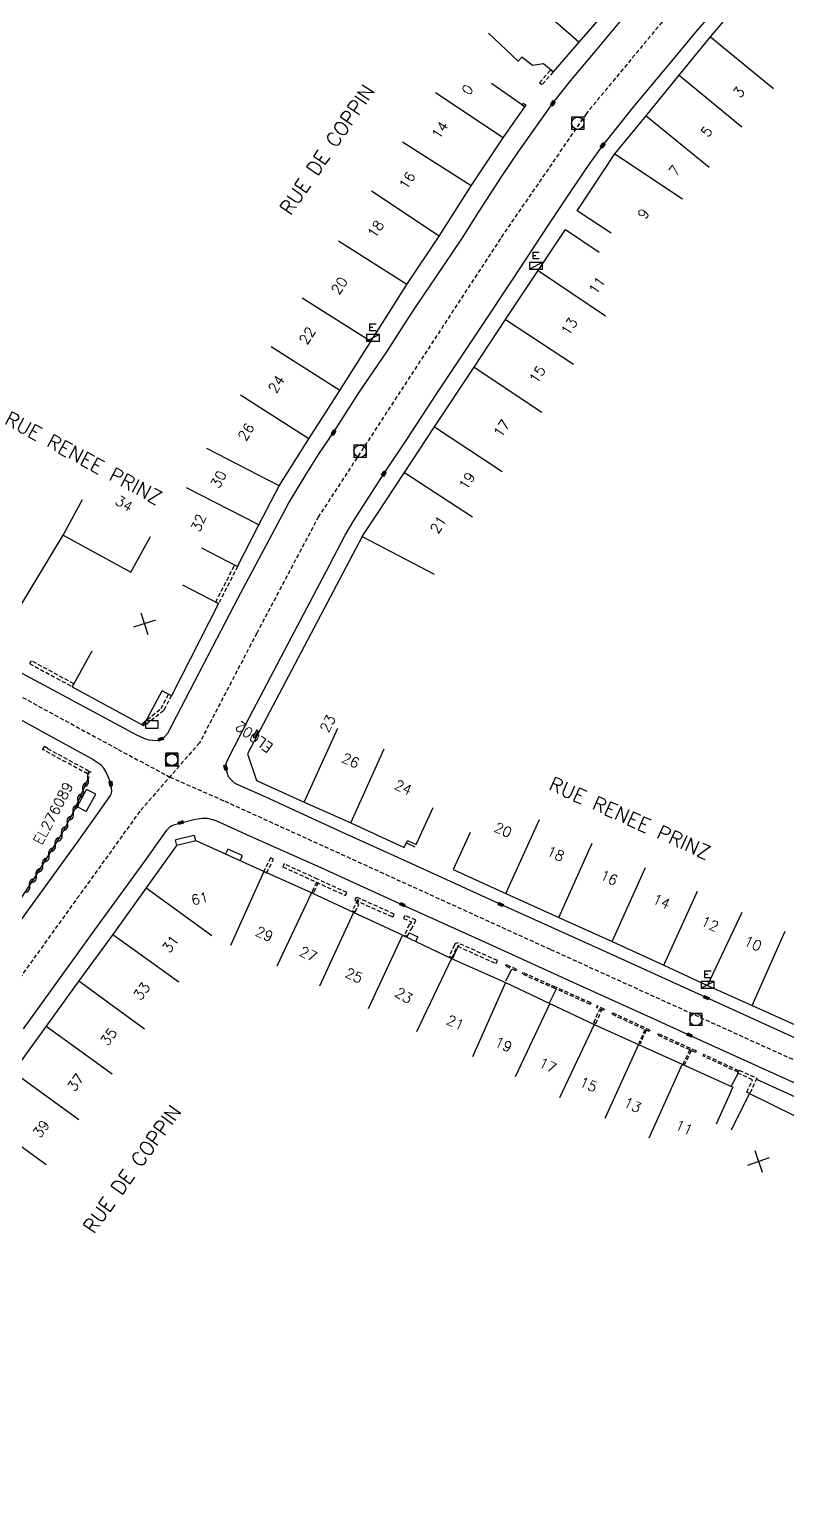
# Model space of a CAD drawing. Header units: millimetres. Extents: x 185000 to 186002, y 127000 to 128000.
# Drawn here: x 185526.4 to 185619.6, y 127275.1 to 127455.2 of the extents above; entities that cross this region are included whole.
import ezdxf
from ezdxf.enums import TextEntityAlignment as Align

# ---------------------------------------------------------------- set-up
doc = ezdxf.new("R2010")
doc.units = ezdxf.units.MM
doc.linetypes.add('DASHED', pattern=[0.75, 0.5, -0.25])
doc.layers.get('0').update_dxf_attribs({"linetype": 'CONTINUOUS'})
for name, color, linetype in [('W0001', 6, 'DASHED'), ('W0008', 7, 'CONTINUOUS'), ('W0100', 7, 'CONTINUOUS'), ('W0105', 7, 'CONTINUOUS'), ('W0112', 1, 'DASHED'), ('W0310', 3, 'CONTINUOUS'), ('W0322', 7, 'CONTINUOUS'), ('W0400', 7, 'CONTINUOUS'), ('W0420', 7, 'CONTINUOUS'), ('W0430', 7, 'CONTINUOUS'), ('W0984', 7, 'CONTINUOUS'), ('W0989', 7, 'CONTINUOUS'), ('W0991', 7, 'CONTINUOUS'), ('W1102', 7, 'CONTINUOUS'), ('W1471', 7, 'CONTINUOUS')]:
    doc.layers.add(name, color=color, linetype=linetype)
doc.styles.get("Standard").update_dxf_attribs({"font": 'romans.shx', "width": 0.85})

# ---------------------------------------------------------------- blocks, each defined once
blk = doc.blocks.new('T400')
for p, q in [((-0.15, 0.3), (0.15, 0.3)), ((-0.15, -0.25), (-0.15, 0.3)), ((-0.15, 0.15), (0.15, 0.15)), ((-0.15, 0), (0.15, 0)), ((0.15, 0.3), (0.15, -0.25)), ((-0.15, -0.15), (0.15, -0.15)), ((-0.15, -0.25), (-0.15, -0.3)), ((-0.15, -0.3), (0.15, -0.3)), ((0.15, -0.3), (0.15, -0.25))]:
    blk.add_line(p, q)
blk = doc.blocks.new('T420')
for p, q in [((0.75, 0.75), (-0.75, 0.75)), ((-0.75, 0.75), (-0.75, -0.75)), ((0.75, 0.75), (0.75, -0.75)), ((0.75, -0.75), (-0.75, -0.75))]:
    blk.add_line(p, q)
blk.add_ellipse((0, 0), major_axis=(-0.53, 0.53), ratio=1, start_param=3.926991, end_param=10.210176)
blk = doc.blocks.new('T430')
at = {"flags": 128}
for points in [[(-0.4, 2.1), (0.4, 2.1)], [(-0.4, 2.1), (-0.4, 1.3)], [(0.8, 0.8), (-0.8, 0.8)], [(-0.8, 0.8), (-0.8, 0)], [(0.8, 0.8), (-0.8, 0)], [(-0.8, 0), (0.8, 0)], [(-0.4, 1.7), (0, 1.7)], [(-0.4, 1.3), (0.4, 1.3)], [(0.8, 0), (0.8, 0.8)]]:
    blk.add_lwpolyline(points, dxfattribs=at)
blk = doc.blocks.new('t991o')
at = {"color": 0, "linetype": 'Continuous'}
for p, q in [((-1, 1), (1, -1)), ((-1, -1), (1, 1))]:
    blk.add_line(p, q, dxfattribs=at)
blk = doc.blocks.new('t310o')
at = {"color": 0, "linetype": 'Continuous'}
for centre, start, end in [((-0.5, 0.38), 216.8699, 323.1304), ((0.5, -0.37), 36.8699, 143.1303)]:
    blk.add_arc(centre, 0.625, start, end, dxfattribs=at)
blk = doc.blocks.new('T1471')
at = {"color": 0, "linetype": 'Continuous', "flags": 128}
blk.add_lwpolyline([(-0.75, -0.5), (-0.75, 0.5), (0.75, 0.5), (0.75, -0.5), (-0.75, -0.5)], dxfattribs=at)

msp = doc.modelspace()

# ---------------------------------------------------------------- linework, layer by layer
at = {"layer": 'W0001'}
for points in [[(185605.71, 127457.85), (185594.96, 127444.85), (185584.37, 127429.45), (185561.98, 127395.22), (185554.38, 127380.88), (185547.34, 127367.38), (185539.99, 127358.96), (185532.5, 127348.56), (185514.45, 127323.51), (185493.11, 127293.94), (185479.39, 127275.06)], [(185425.13, 127429.45), (185432.62, 127423.54), (185458.34, 127409.52), (185487.52, 127393.66), (185515.34, 127378.53), (185522.25, 127374.77), (185537.33, 127366.56), (185543.67, 127363.17), (185550.44, 127360.2), (185590.54, 127341.95), (185626.59, 127325.59)]]:
    msp.add_lwpolyline(points, dxfattribs=at)
at = {"layer": 'W0008'}
msp.add_line((185624.8, 127321.86), (185615.93, 127325.92), dxfattribs=at)
msp.add_lwpolyline([(185608.66, 127455.11), (185623.96, 127472.61, -0.311434), (185627.64, 127473.43, -0.065692), (185629.42, 127472.36), (185629.42, 127472.36), (185634.81, 127467.74, -0.000222), (185670.15, 127437.5, -0.000265), (185676.66, 127431.99, -0.000265)], format="xyb", dxfattribs=at)
for points in [[(185525.44, 127375.94), (185534.76, 127370.95), (185539.59, 127368.38), (185540.58, 127367.92), (185541.09, 127367.75), (185541.57, 127367.69), (185542.09, 127367.68), (185542.56, 127367.84), (185542.98, 127368.08), (185543.43, 127368.56), (185547.86, 127377.09), (185552.1, 127385.22), (185555.89, 127392.38), (185558.3, 127396.85), (185560.41, 127400.38), (185562.08, 127403), (185563.83, 127405.58), (185567.01, 127410.58), (185570.39, 127415.53), (185572.96, 127419.5), (185574.11, 127421.28), (185576.48, 127424.76), (185579.63, 127429.43), (185581.71, 127432.76), (185584.59, 127437.19), (185586.64, 127440.22), (185588.95, 127443.45), (185590.84, 127446.11), (185593.23, 127449.13), (185595.88, 127452.28), (185600.38, 127457.7)], [(185621.69, 127330.58), (185609.73, 127336.01), (185596.55, 127342.02), (185584.41, 127347.47), (185573.02, 127352.69), (185564.85, 127356.38), (185555.48, 127360.67), (185551.72, 127362.37), (185551.3, 127362.73), (185550.92, 127363.18), (185550.79, 127363.62), (185550.6, 127364.16), (185550.55, 127364.35), (185550.57, 127364.66), (185550.72, 127365.16), (185553.5, 127370.53), (185558.22, 127379.51), (185562.93, 127388.48), (185565.28, 127392.96), (185566.32, 127394.75), (185567.79, 127397.05), (185570.01, 127400.49), (185572.86, 127404.73), (185576.56, 127410.38), (185581.96, 127418.49), (185585.87, 127424.39), (185590.36, 127431.2), (185592.89, 127435.01), (185595.38, 127438.71), (185596.97, 127440.92), (185600.83, 127445.74), (185605.26, 127451.03), (185608.66, 127455.11)], [(185536.46, 127361.94), (185536.41, 127362.35), (185536.25, 127362.83), (185535.84, 127363.76), (185535.56, 127364.25), (185535.21, 127364.64), (185533.98, 127365.44), (185527.91, 127368.77), (185521.71, 127372.16)], [(185536.45, 127361.94), (185536.5, 127361.42), (185536.47, 127361.13), (185536.35, 127360.91), (185535.97, 127360.37), (185532.25, 127355.16), (185525.38, 127345.61), (185517, 127333.96), (185509.46, 127323.47), (185503.73, 127315.42), (185500.06, 127310.4), (185494.91, 127303.24), (185491.17, 127298.09), (185486.13, 127291.24), (185479.47, 127282.06), (185475.63, 127276.79)], [(185525.68, 127332.19), (185534.46, 127344.35), (185540.73, 127352.97), (185543.33, 127356.62), (185543.66, 127357.02), (185543.88, 127357.16), (185544.16, 127357.28), (185545.04, 127357.55), (185546.65, 127357.95), (185547.69, 127358.1), (185548.27, 127358.09), (185549.21, 127357.87), (185549.78, 127357.62), (185553.55, 127355.9), (185561.9, 127352.18), (185572.33, 127347.45), (185582.94, 127342.63), (185593.76, 127337.71), (185603.26, 127333.39), (185607.65, 127331.41), (185616.61, 127327.33), (185625.49, 127323.31)]]:
    msp.add_lwpolyline(points, dxfattribs=at)
at = {"layer": 'W0100'}
for p, q in [((185530.53, 127392.96), (185532.92, 127397.35)), ((185554.56, 127368.83), (185554.11, 127367.99)), ((185554.37, 127368.97), (185554.56, 127368.83)), ((185532.25, 127359.51), (185533.43, 127361.65)), ((185533.37, 127358.92), (185532.25, 127359.51))]:
    msp.add_line(p, q, dxfattribs=at)
for points in [[(185599.99, 127468.12), (185603.77, 127464.85), (185600.5, 127461.09), (185597.35, 127457.44), (185594.02, 127453.64), (185590.88, 127449.96), (185589.69, 127450.95), (185588.32, 127450.76), (185587.01, 127451.78), (185586.57, 127451.31), (185582.92, 127454.73)], [(185598, 127430.11), (185593.83, 127432.87), (185598.48, 127439.88), (185602.31, 127444.58), (185606.39, 127449.55), (185610.26, 127454.27), (185619.25, 127464.91)], [(185547.57, 127391.37), (185552.02, 127389.09), (185554.64, 127394.2), (185557.13, 127399.01), (185560.81, 127404.8), (185564.6, 127410.75), (185568.42, 127416.77), (185572.87, 127423.78), (185576.83, 127429.73), (185580.78, 127435.96), (185584.71, 127441.85), (185587.4, 127445.67), (185583.3, 127448.55)], [(185567.37, 127392.78), (185569.17, 127395.5), (185572.57, 127400.67), (185576.25, 127406.27), (185581.14, 127413.63), (185585.01, 127419.5), (185589.01, 127425.51), (185592.39, 127430.58), (185596.55, 127427.8)], [(185515.51, 127391.63), (185513.22, 127387.18), (185514.19, 127386.68), (185514.01, 127386.35), (185518.85, 127383.75), (185523.5, 127381.24), (185530.53, 127392.96), (185538.89, 127388.4), (185541.29, 127392.79)], [(185567.37, 127392.79), (185560.64, 127380.02), (185553.23, 127366.01), (185554.34, 127362.76), (185560.23, 127360.09), (185565.97, 127357.52), (185572.54, 127354.49), (185572.92, 127355.36), (185574.01, 127354.87), (185576.09, 127359.41)], [(185545.24, 127386.81), (185549.69, 127384.53), (185543.88, 127373.18), (185542.74, 127373.77)], [(185534.06, 127378.68), (185531.67, 127374.29), (185540.42, 127369.52), (185542.74, 127373.77)], [(185554.37, 127368.97), (185553.92, 127368.13), (185554.11, 127367.99)], [(185533.37, 127358.92), (185534.55, 127361.05), (185533.43, 127361.65)], [(185572.31, 127343.7), (185566.29, 127346.49), (185561.13, 127348.92), (185555.25, 127351.55), (185546.94, 127355.32), (185544.49, 127354.73), (185540.75, 127349.52), (185536.65, 127343.78), (185532.48, 127338.07), (185528.46, 127332.49), (185524.38, 127326.86), (185520.37, 127321.33), (185516.43, 127315.93), (185512.51, 127310.56), (185508.62, 127305.14), (185504.64, 127299.78), (185504.76, 127299.71), (185504.64, 127299.53), (185508.83, 127296.8)], [(185580.64, 127356.33), (185578.56, 127351.78), (185585.04, 127348.82), (185591.58, 127345.89), (185598.13, 127342.92), (185604.51, 127340.02), (185609.89, 127337.49), (185615.38, 127335.06), (185621.84, 127332.12), (185628.2, 127329.24), (185632.9, 127327.12), (185634.95, 127331.68)], [(185572.32, 127343.69), (185578.34, 127340.84), (185585.02, 127337.87), (185590.46, 127335.29), (185595.92, 127332.72), (185601.38, 127330.25), (185606.76, 127327.81), (185612.98, 127325), (185610.93, 127320.45)], [(185612.83, 127319.72), (185615.03, 127324.21), (185623.45, 127320.08), (185621.25, 127315.59)]]:
    msp.add_lwpolyline(points, dxfattribs=at)
at = {"layer": 'W0105'}
for p, q in [((185544.54, 127354.74), (185544.38, 127355.38)), ((185546.88, 127355.31), (185546.72, 127355.93)), ((185572.83, 127355.06), (185573.85, 127354.58)), ((185550.55, 127353.69), (185550.81, 127354.25)), ((185552.35, 127352.87), (185552.6, 127353.44)), ((185573.14, 127343.99), (185574.23, 127343.49)), ((185573.95, 127342.92), (185574.23, 127343.49))]:
    msp.add_line(p, q, dxfattribs=at)
for points in [[(185546.72, 127355.93), (185546.68, 127355.95), (185544.42, 127355.43), (185544.38, 127355.38)], [(185552.6, 127353.44), (185552.58, 127353.51), (185550.84, 127354.28), (185550.81, 127354.25)]]:
    msp.add_lwpolyline(points, dxfattribs=at)
at = {"layer": 'W0112'}
for p, q in [((185589.49, 127448.37), (185589.19, 127448.63)), ((185590.88, 127449.96), (185589.49, 127448.37)), ((185587.53, 127445.86), (185587.2, 127446.09)), ((185587.4, 127445.67), (185587.53, 127445.86)), ((185552.02, 127389.09), (185549.69, 127384.53)), ((185549.69, 127384.53), (185549.33, 127384.71)), ((185526.42, 127377.13), (185531.67, 127374.29)), ((185531.67, 127374.29), (185531.86, 127374.64)), ((185543.88, 127373.19), (185542.92, 127371.35)), ((185542.92, 127371.35), (185540.56, 127369.46)), ((185528.62, 127366.68), (185533.75, 127363.9)), ((185556.09, 127353.23), (185555.24, 127351.56)), ((185555.24, 127351.56), (185555.6, 127351.38)), ((185561.87, 127350.59), (185557.76, 127352.47)), ((185561.72, 127350.22), (185561.18, 127348.99)), ((185565.48, 127348.94), (185561.87, 127350.59)), ((185566.8, 127348.04), (185566.14, 127346.75)), ((185566.62, 127348.39), (185566.46, 127348.02)), ((185571.3, 127346.3), (185566.62, 127348.39)), ((185566.95, 127347.95), (185566.8, 127348.04)), ((185573.14, 127345.01), (185572.58, 127343.71)), ((185578.71, 127342.49), (185578.06, 127341.11)), ((185586.26, 127339.31), (185585.02, 127339.9)), ((185586.34, 127339.49), (185586.26, 127339.31)), ((185595.51, 127335.36), (185595.43, 127335.17)), ((185596.14, 127332.84), (185596.84, 127334.45)), ((185597.06, 127334.41), (185596.22, 127334.81)), ((185597.15, 127334.59), (185597.06, 127334.41)), ((185602.7, 127331.83), (185598.1, 127333.96)), ((185595.89, 127332.93), (185596.14, 127332.84)), ((185602.3, 127331.98), (185601.59, 127330.32)), ((185602.15, 127332.06), (185602.3, 127331.98)), ((185602.79, 127332.01), (185602.7, 127331.83)), ((185608.38, 127329.26), (185603.73, 127331.38)), ((185607.06, 127327.79), (185606.89, 127327.9)), ((185607.85, 127329.46), (185607.06, 127327.79)), ((185608.46, 127329.45), (185608.38, 127329.26)), ((185613.65, 127326.82), (185609.29, 127328.85)), ((185613.73, 127327), (185613.65, 127326.82)), ((185613.78, 127327.08), (185615.95, 127326.1)), ((185615.95, 127326.1), (185615.08, 127324.21))]:
    msp.add_line(p, q, dxfattribs=at)
for points in [[(185589.19, 127448.63), (185590.58, 127450.23), (185590.88, 127449.96)], [(185587.2, 127446.09), (185587.07, 127445.91), (185587.4, 127445.67)], [(185549.33, 127384.71), (185551.66, 127389.27), (185552.02, 127389.09)], [(185531.86, 127374.64), (185526.61, 127377.49), (185526.42, 127377.13)], [(185542.6, 127371.61), (185543.53, 127373.37), (185543.88, 127373.19)], [(185540.56, 127369.46), (185540.31, 127369.77), (185542.6, 127371.61)], [(185533.75, 127363.9), (185533.56, 127363.55), (185528.02, 127366.56), (185528.06, 127366.61)], [(185528.06, 127366.61), (185528.05, 127366.61), (185528.24, 127366.96)], [(185528.24, 127366.96), (185528.66, 127366.73), (185528.62, 127366.68)], [(185555.6, 127351.38), (185556.45, 127353.05), (185556.09, 127353.23)], [(185557.76, 127352.47), (185557.59, 127352.11), (185561.7, 127350.23)], [(185561.92, 127350.13), (185561.36, 127348.86), (185561.18, 127348.99)], [(185561.7, 127350.23), (185565.32, 127348.58), (185565.48, 127348.94)], [(185566.46, 127348.02), (185571.14, 127345.93), (185571.3, 127346.3)], [(185566.96, 127347.47), (185566.73, 127347.61), (185566.95, 127347.95)], [(185566.14, 127346.75), (185566.5, 127346.57), (185566.96, 127347.47)], [(185573.96, 127345.55), (185572.62, 127346.14), (185572.46, 127345.77)], [(185572.46, 127345.77), (185573.42, 127345.35), (185573.23, 127344.96), (185573.14, 127345.01)], [(185572.58, 127343.71), (185572.95, 127343.56), (185573.34, 127344.46), (185573.42, 127344.43), (185573.96, 127345.55)], [(185578.06, 127341.11), (185578.42, 127340.94), (185579.06, 127342.3), (185579.08, 127342.33), (185579.06, 127342.32), (185579.11, 127342.34), (185579.08, 127342.33), (185579.11, 127342.33)], [(185584, 127340.57), (185579.22, 127342.71), (185579.09, 127342.74), (185579.01, 127342.73), (185578.87, 127342.67), (185578.78, 127342.61), (185578.71, 127342.49)], [(185579.11, 127342.33), (185583.84, 127340.2), (185584, 127340.57)], [(185586.34, 127339.49), (185585.1, 127340.08), (185585.02, 127339.9)], [(185595.51, 127335.36), (185591.17, 127337.3), (185587.13, 127339.1), (185587.05, 127338.91)], [(185595.43, 127335.17), (185591.09, 127337.12), (185587.05, 127338.91)], [(185597.15, 127334.59), (185596.31, 127334.99), (185596.22, 127334.81)], [(185595.89, 127332.93), (185596.58, 127334.55), (185596.84, 127334.45)], [(185602.79, 127332.01), (185598.18, 127334.14), (185598.1, 127333.96)], [(185602.15, 127332.06), (185601.43, 127330.4), (185601.59, 127330.32)], [(185608.46, 127329.45), (185603.82, 127331.56), (185603.73, 127331.38)], [(185607.85, 127329.46), (185607.68, 127329.57), (185606.89, 127327.9)], [(185613.73, 127327), (185609.38, 127329.03), (185609.29, 127328.85)], [(185615.42, 127325.9), (185613.61, 127326.72), (185613.78, 127327.08)], [(185615.08, 127324.21), (185614.71, 127324.38), (185615.42, 127325.9)]]:
    msp.add_lwpolyline(points, dxfattribs=at)
at = {"layer": 'W0310'}
msp.add_lwpolyline([(185521.56, 127342.8), (185523.62, 127345.59), (185527.03, 127350.73), (185530.33, 127356.08), (185531.8, 127358.85), (185533.75, 127363.22)], dxfattribs=at)
at = {"layer": 'W0322'}
for p, q in [((185578.51, 127340.88), (185579.28, 127342.52)), ((185585.73, 127339.49), (185585, 127338.03)), ((185590.44, 127335.39), (185591.24, 127337.01)), ((185612.84, 127325.15), (185613.7, 127326.76))]:
    msp.add_line(p, q, dxfattribs=at)
at = {"layer": 'W1102'}
for p, q in [((185594.02, 127453.64), (185586.49, 127460.22)), ((185610.26, 127454.27), (185617.99, 127447.93)), ((185606.39, 127449.55), (185614.12, 127443.2)), ((185584.71, 127441.85), (185576.4, 127447.41)), ((185602.31, 127444.58), (185610.06, 127438.26)), ((185580.78, 127435.96), (185572.33, 127441.32)), ((185598.48, 127439.88), (185606.81, 127434.36)), ((185576.83, 127429.73), (185568.5, 127435.27)), ((185572.87, 127423.78), (185564.43, 127429.14)), ((185589.01, 127425.51), (185597.33, 127419.96)), ((185568.42, 127416.77), (185559.98, 127422.13)), ((185585.01, 127419.5), (185593.36, 127414.01)), ((185564.6, 127410.75), (185556.17, 127416.13)), ((185581.14, 127413.63), (185589.47, 127408.09)), ((185560.81, 127404.8), (185552.37, 127410.16)), ((185576.25, 127406.27), (185584.6, 127400.77)), ((185557.13, 127399.01), (185548.25, 127403.6)), ((185572.57, 127400.67), (185580.93, 127395.18)), ((185554.64, 127394.2), (185545.75, 127398.77)), ((185567.37, 127392.79), (185576.22, 127388.13)), ((185560.23, 127360.09), (185564.36, 127369.2)), ((185565.97, 127357.52), (185570.05, 127366.65)), ((185585.04, 127348.82), (185589.2, 127357.92)), ((185591.58, 127345.89), (185595.67, 127355.01)), ((185555.25, 127351.55), (185551.16, 127342.43)), ((185598.13, 127342.92), (185602.26, 127352.02)), ((185540.75, 127349.52), (185548.86, 127343.68)), ((185561.13, 127348.92), (185556.86, 127339.87)), ((185604.51, 127340.02), (185608.65, 127349.12)), ((185566.29, 127346.49), (185562.09, 127337.41)), ((185609.89, 127337.49), (185614.14, 127346.54)), ((185615.38, 127335.06), (185619.43, 127344.21)), ((185536.65, 127343.78), (185544.79, 127337.97)), ((185572.31, 127343.7), (185568.11, 127334.62)), ((185578.34, 127340.84), (185574.05, 127331.8)), ((185532.48, 127338.07), (185540.55, 127332.17)), ((185585.02, 127337.87), (185580.96, 127328.73)), ((185590.46, 127335.29), (185586.19, 127326.25)), ((185528.46, 127332.49), (185536.58, 127326.65)), ((185595.92, 127332.72), (185591.66, 127323.68)), ((185601.38, 127330.25), (185597.25, 127321.14)), ((185606.76, 127327.81), (185602.64, 127318.7)), ((185524.38, 127326.86), (185532.48, 127320.99)), ((185520.37, 127321.33), (185528.47, 127315.46))]:
    msp.add_line(p, q, dxfattribs=at)

# ---------------------------------------------------------------- block references
at = {"layer": 'W0310'}
for p, rotation in [((185533.61, 127362.91), 66.05083922864748), ((185533, 127361.54), 66.05083922864748), ((185532.39, 127360.17), 66.05083922864748), ((185531.07, 127357.47), 62.01693977761832), ((185531.78, 127358.8), 62.01693977761832), ((185530.37, 127356.15), 62.01693977761832), ((185529.58, 127354.87), 58.27844777322949), ((185528.01, 127352.32), 58.27844777322949), ((185528.8, 127353.59), 58.27844777322949), ((185527.22, 127351.04), 58.27844777322949), ((185526.4, 127349.79), 56.45667098645945)]:
    msp.add_blockref('t310o', p, dxfattribs=dict(at, rotation=rotation))
at = {"layer": 'W0400'}
for p, rotation in [((185590.84, 127446.11), 324.5067363780207), ((185596.97, 127440.92), 144.2793617725977), ((185563.83, 127405.58), 325.8488446816762), ((185570.01, 127400.49), 147.0961142595404), ((185542.56, 127367.84), 288.6636795055975), ((185550.55, 127364.35), 14.30013043753181), ((185536.41, 127362.35), 7.126571722116288), ((185545.04, 127357.55), 107.0135749414387), ((185572.33, 127347.45), 65.56933793028213), ((185584.41, 127347.47), 245.837776711575), ((185609.73, 127336.01), 245.616855943408), ((185607.65, 127331.41), 65.73388543590406)]:
    msp.add_blockref('T400', p, dxfattribs=dict(at, rotation=rotation))
at = {"layer": 'W0420'}
for p in [(185593.9, 127443.65), (185567.1, 127403.27), (185543.91, 127365.27), (185543.92, 127365.34), (185608.43, 127333.32)]:
    msp.add_blockref('T420', p, dxfattribs=at)
at = {"layer": 'W0430'}
for p in [(185588.75, 127425.69), (185568.68, 127416.84), (185609.91, 127337.19)]:
    msp.add_blockref('T430', p, dxfattribs=at)
at = {"layer": 'W0991'}
for p, rotation in [((185540.55, 127382.05), 242.9001555386106), ((185616.16, 127315.86), 333.8741652642426)]:
    msp.add_blockref('t991o', p, dxfattribs=dict(at, rotation=rotation))
at = {"layer": 'W1471'}
msp.add_blockref('T1471', (185541.46, 127369.64), dxfattribs=at)

# ---------------------------------------------------------------- texts
at = {"layer": 'W0984'}
for s, rotation, p in [('EL002', 143.9219, (185554.04, 127368.1)), ('EL276089', 62.1166, (185529.32, 127358.71))]:
    msp.add_text(s, height=1.25, rotation=rotation, dxfattribs=at).set_placement(p, align=Align.MIDDLE)
at = {"layer": 'W0989'}
for s, rotation, p in [('RUE DE COPPIN', 55.9292, (185563.04, 127440.42)), ('RUE RENEE PRINZ', 331.8083, (185533.05, 127402.41)), ('RUE RENEE PRINZ', 335.8394, (185600.32, 127358.1)), ('RUE DE COPPIN', 54.3283, (185539.04, 127314.93))]:
    msp.add_text(s, height=1.75, rotation=rotation, dxfattribs=at).set_placement(p, align=Align.MIDDLE)
at = {"layer": 'W0991'}
for s, rotation, p in [('0', 54.9338, (185580.33, 127447.78)), ('3', 50.6488, (185613.74, 127447.47)), ('14', 56.2238, (185576.93, 127442.8)), ('5', 50.5732, (185609.76, 127442.62)), ('7', 50.8233, (185605.82, 127437.81)), ('16', 57.6299, (185572.89, 127436.6)), ('9', 56.4688, (185601.99, 127432.51)), ('18', 56.3904, (185569.02, 127430.63)), ('20', 55.9388, (185564.54, 127423.66)), ('11', 55.2102, (185596.25, 127423.68)), ('13', 56.3121, (185592.84, 127418.62)), ('22', 57.6097, (185560.6, 127417.51)), ('24', 57.4872, (185556.8, 127411.54)), ('15', 56.6614, (185588.93, 127412.72)), ('17', 56.3788, (185584.53, 127406.07)), ('26', 57.594, (185553.06, 127405.66)), ('30', 62.6511, (185549.67, 127399.82)), ('19', 56.6523, (185580.26, 127399.62)), ('34', 329.209, (185538.06, 127396.83)), ('32', 67.5662, (185547.2, 127394.48)), ('21', 56.7055, (185576.72, 127394.24)), ('23', 62.1324, (185563.12, 127369.74)), ('26', 335.932, (185565.95, 127365.2)), ('24', 335.3372, (185572.43, 127361.89)), ('20', 335.4419, (185584.71, 127356.67)), ('18', 335.8367, (185591.18, 127353.74)), ('16', 335.5876, (185597.75, 127350.78)), ('61', 13.6974, (185547.37, 127348.22)), ('14', 335.5857, (185604.22, 127347.84)), ('12', 334.8468, (185610.18, 127345.09)), ('29', 335.8586, (185555.33, 127343.85)), ('31', 53.8734, (185543.76, 127342.62)), ('27', 334.7618, (185560.73, 127341.37)), ('10', 336.118, (185615.47, 127342.68)), ('25', 335.1622, (185566.36, 127338.74)), ('33', 53.8734, (185540.22, 127336.8)), ('23', 327.1684, (185572.49, 127336.28)), ('21', 336.027, (185578.84, 127332.95)), ('35', 54.2649, (185536.15, 127331.19)), ('19', 334.6658, (185584.75, 127330.25)), ('17', 334.7975, (185590.21, 127327.67)), ('37', 54.0486, (185532.09, 127325.57)), ('15', 336.8388, (185595.22, 127325.33)), ('13', 333.5815, (185600.65, 127322.8)), ('39', 53.9127, (185527.84, 127319.86)), ('11', 335.7217, (185606.99, 127320.03))]:
    msp.add_text(s, height=1.25, rotation=rotation, dxfattribs=at).set_placement(p, align=Align.MIDDLE)

doc.saveas('drawing.dxf')
